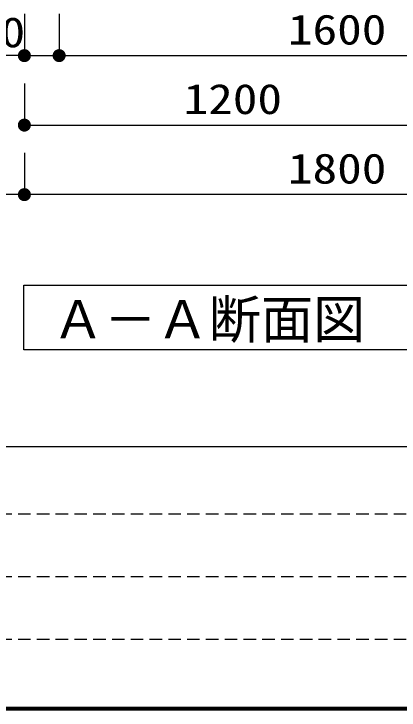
# Model space of a CAD drawing. Units: millimetres, scale not verified. Extents: x -8093 to 8093, y -5792 to 5792.
# Drawn here: x -6333 to -5226, y -5792 to -3789 of the extents above; entities that cross this region are included whole.
import ezdxf
from ezdxf.enums import TextEntityAlignment as Align

# ---------------------------------------------------------------- set-up
doc = ezdxf.new("R2010")
doc.units = ezdxf.units.MM
doc.header["$LTSCALE"] = 30
doc.linetypes.add('DASHED1', pattern=[1.8, 1.2, -0.6])
for name, color, linetype, lineweight in [('0-0_Axis_waku', 7, 'Continuous', 25), ('0-1_00クル-フ-0躯体', 3, 'Continuous', 25), ('0-4_00クル-フ-6寸法', 132, 'Continuous', 25)]:
    doc.layers.add(name, color=color, linetype=linetype, lineweight=lineweight)
doc.styles.add('ＭＳ ゴシック', font='')
doc.styles.get('ＭＳ ゴシック').set_extended_font_data('MS Gothic')

msp = doc.modelspace()

# ---------------------------------------------------------------- linework, layer by layer
at = {"layer": '0-0_Axis_waku'}
for p, q in [((-8085, -5034), (8085, -5034)), ((8089.2, -5788.2), (-8089.2, -5788.2)), ((8088.6, -5787.6), (-8088.6, -5787.6)), ((8088, -5787), (-8088, -5787)), ((8087.4, -5786.4), (-8087.4, -5786.4)), ((8086.8, -5785.8), (-8086.8, -5785.8)), ((8086.2, -5785.2), (-8086.2, -5785.2)), ((8085.6, -5784.6), (-8085.6, -5784.6)), ((-8085, -5784), (8085, -5784)), ((8093.4, -5792.4), (-8093.4, -5792.4)), ((8092.8, -5791.8), (-8092.8, -5791.8)), ((8092.2, -5791.2), (-8092.2, -5791.2)), ((8091.6, -5790.6), (-8091.6, -5790.6)), ((8091, -5790), (-8091, -5790)), ((8090.4, -5789.4), (-8090.4, -5789.4)), ((8089.8, -5788.8), (-8089.8, -5788.8))]:
    msp.add_line(p, q, dxfattribs=at)
at = {"layer": '0-0_Axis_waku', "linetype": 'DASHED1'}
for p, q in [((-75, -5229), (-8085, -5229)), ((-75, -5409), (-8085, -5409)), ((-75, -5589), (-8085, -5589))]:
    msp.add_line(p, q, dxfattribs=at)
at = {"layer": '0-1_00クル-フ-0躯体'}
msp.add_lwpolyline([(-4275.18, -4569.55), (-4275.18, -4755.86), (-6304.51, -4755.86), (-6304.51, -4569.55)], close=True, dxfattribs=at)
at = {"layer": '0-4_00クル-フ-6寸法', "color": 4}
for p, q in [((-6302.91, -3789.43), (-6302.91, -3909.43)), ((-6202.91, -3789.43), (-6202.91, -3909.43)), ((-6202.91, -3789.43), (-6202.91, -3909.43)), ((-6300.51, -3909.43), (-6479.74, -3909.43)), ((-6302.91, -3909.43), (-6202.91, -3909.43)), ((-6202.91, -3909.43), (-4602.91, -3909.43)), ((-6302.91, -3989.37), (-6302.91, -4109.37)), ((-6302.91, -4109.37), (-5102.91, -4109.37)), ((-6302.91, -4189.37), (-6302.91, -4309.37)), ((-6302.91, -4189.37), (-6302.91, -4309.37)), ((-6302.91, -4309.37), (-6362.91, -4309.37)), ((-4502.91, -4309.37), (-6302.91, -4309.37))]:
    msp.add_line(p, q, dxfattribs=at)
at = {"layer": '0-4_00クル-フ-6寸法'}
for points in [[(-6302.91, -3909.43), (-6321.51, -3907.08), (-6321.07, -3904.77)], [(-6302.91, -3909.43), (-6321.07, -3904.77), (-6320.34, -3902.53)], [(-6302.91, -3909.43), (-6320.34, -3902.53), (-6319.34, -3900.4)], [(-6302.91, -3909.43), (-6319.34, -3900.4), (-6318.08, -3898.41)], [(-6302.91, -3909.43), (-6318.08, -3898.41), (-6316.58, -3896.59)], [(-6302.91, -3909.43), (-6316.58, -3896.59), (-6314.86, -3894.98)], [(-6302.91, -3909.43), (-6314.86, -3894.98), (-6312.95, -3893.6)], [(-6302.91, -3909.43), (-6312.95, -3893.6), (-6310.89, -3892.46)], [(-6302.91, -3909.43), (-6310.89, -3892.46), (-6308.7, -3891.6)], [(-6302.91, -3909.43), (-6308.7, -3891.6), (-6306.42, -3891.01)], [(-6302.91, -3909.43), (-6306.42, -3891.01), (-6304.08, -3890.72)], [(-6302.91, -3909.43), (-6304.08, -3890.72), (-6301.73, -3890.72)], [(-6302.91, -3909.43), (-6301.73, -3890.72), (-6299.39, -3891.01)], [(-6302.91, -3909.43), (-6299.39, -3891.01), (-6297.11, -3891.6)], [(-6302.91, -3909.43), (-6297.11, -3891.6), (-6294.92, -3892.46)], [(-6302.91, -3909.43), (-6294.92, -3892.46), (-6292.86, -3893.6)], [(-6302.91, -3909.43), (-6292.86, -3893.6), (-6290.96, -3894.98)], [(-6302.91, -3909.43), (-6290.96, -3894.98), (-6289.24, -3896.59)], [(-6302.91, -3909.43), (-6289.24, -3896.59), (-6287.74, -3898.41)], [(-6302.91, -3909.43), (-6287.74, -3898.41), (-6286.48, -3900.4)], [(-6302.91, -3909.43), (-6286.48, -3900.4), (-6285.47, -3902.53)], [(-6302.91, -3909.43), (-6285.47, -3902.53), (-6284.75, -3904.77)], [(-6302.91, -3909.43), (-6284.75, -3904.77), (-6284.31, -3907.08)], [(-6202.91, -3909.43), (-6221.51, -3907.08), (-6221.07, -3904.77)], [(-6202.91, -3909.43), (-6221.51, -3907.08), (-6221.07, -3904.77)], [(-6202.91, -3909.43), (-6221.07, -3904.77), (-6220.34, -3902.53)], [(-6202.91, -3909.43), (-6221.07, -3904.77), (-6220.34, -3902.53)], [(-6202.91, -3909.43), (-6220.34, -3902.53), (-6219.34, -3900.4)], [(-6202.91, -3909.43), (-6220.34, -3902.53), (-6219.34, -3900.4)], [(-6202.91, -3909.43), (-6219.34, -3900.4), (-6218.08, -3898.41)], [(-6202.91, -3909.43), (-6219.34, -3900.4), (-6218.08, -3898.41)], [(-6202.91, -3909.43), (-6218.08, -3898.41), (-6216.58, -3896.59)], [(-6202.91, -3909.43), (-6218.08, -3898.41), (-6216.58, -3896.59)], [(-6202.91, -3909.43), (-6216.58, -3896.59), (-6214.86, -3894.98)], [(-6202.91, -3909.43), (-6216.58, -3896.59), (-6214.86, -3894.98)], [(-6202.91, -3909.43), (-6214.86, -3894.98), (-6212.95, -3893.6)], [(-6202.91, -3909.43), (-6214.86, -3894.98), (-6212.95, -3893.6)], [(-6202.91, -3909.43), (-6212.95, -3893.6), (-6210.89, -3892.46)], [(-6202.91, -3909.43), (-6212.95, -3893.6), (-6210.89, -3892.46)], [(-6202.91, -3909.43), (-6210.89, -3892.46), (-6208.7, -3891.6)], [(-6202.91, -3909.43), (-6210.89, -3892.46), (-6208.7, -3891.6)], [(-6202.91, -3909.43), (-6208.7, -3891.6), (-6206.42, -3891.01)], [(-6202.91, -3909.43), (-6208.7, -3891.6), (-6206.42, -3891.01)], [(-6202.91, -3909.43), (-6206.42, -3891.01), (-6204.08, -3890.72)], [(-6202.91, -3909.43), (-6206.42, -3891.01), (-6204.08, -3890.72)], [(-6202.91, -3909.43), (-6204.08, -3890.72), (-6201.73, -3890.72)], [(-6202.91, -3909.43), (-6204.08, -3890.72), (-6201.73, -3890.72)], [(-6202.91, -3909.43), (-6201.73, -3890.72), (-6199.39, -3891.01)], [(-6202.91, -3909.43), (-6201.73, -3890.72), (-6199.39, -3891.01)], [(-6202.91, -3909.43), (-6199.39, -3891.01), (-6197.11, -3891.6)], [(-6202.91, -3909.43), (-6199.39, -3891.01), (-6197.11, -3891.6)], [(-6202.91, -3909.43), (-6197.11, -3891.6), (-6194.92, -3892.46)], [(-6202.91, -3909.43), (-6197.11, -3891.6), (-6194.92, -3892.46)], [(-6202.91, -3909.43), (-6194.92, -3892.46), (-6192.86, -3893.6)], [(-6202.91, -3909.43), (-6194.92, -3892.46), (-6192.86, -3893.6)], [(-6202.91, -3909.43), (-6192.86, -3893.6), (-6190.96, -3894.98)], [(-6202.91, -3909.43), (-6192.86, -3893.6), (-6190.96, -3894.98)], [(-6202.91, -3909.43), (-6190.96, -3894.98), (-6189.24, -3896.59)], [(-6202.91, -3909.43), (-6190.96, -3894.98), (-6189.24, -3896.59)], [(-6202.91, -3909.43), (-6189.24, -3896.59), (-6187.74, -3898.41)], [(-6202.91, -3909.43), (-6189.24, -3896.59), (-6187.74, -3898.41)], [(-6202.91, -3909.43), (-6187.74, -3898.41), (-6186.48, -3900.4)], [(-6202.91, -3909.43), (-6187.74, -3898.41), (-6186.48, -3900.4)], [(-6202.91, -3909.43), (-6186.48, -3900.4), (-6185.47, -3902.53)], [(-6202.91, -3909.43), (-6186.48, -3900.4), (-6185.47, -3902.53)], [(-6202.91, -3909.43), (-6185.47, -3902.53), (-6184.75, -3904.77)], [(-6202.91, -3909.43), (-6185.47, -3902.53), (-6184.75, -3904.77)], [(-6202.91, -3909.43), (-6184.75, -3904.77), (-6184.31, -3907.08)], [(-6202.91, -3909.43), (-6184.75, -3904.77), (-6184.31, -3907.08)], [(-6302.91, -3909.43), (-6321.66, -3909.43), (-6321.51, -3907.08)], [(-6302.91, -3909.43), (-6321.51, -3911.78), (-6321.66, -3909.43)], [(-6302.91, -3909.43), (-6321.07, -3914.09), (-6321.51, -3911.78)], [(-6302.91, -3909.43), (-6320.34, -3916.33), (-6321.07, -3914.09)], [(-6302.91, -3909.43), (-6319.34, -3918.46), (-6320.34, -3916.33)], [(-6302.91, -3909.43), (-6318.08, -3920.45), (-6319.34, -3918.46)], [(-6302.91, -3909.43), (-6316.58, -3922.26), (-6318.08, -3920.45)], [(-6302.91, -3909.43), (-6314.86, -3923.88), (-6316.58, -3922.26)], [(-6302.91, -3909.43), (-6312.95, -3925.26), (-6314.86, -3923.88)], [(-6302.91, -3909.43), (-6310.89, -3926.39), (-6312.95, -3925.26)], [(-6302.91, -3909.43), (-6308.7, -3927.26), (-6310.89, -3926.39)], [(-6302.91, -3909.43), (-6306.42, -3927.85), (-6308.7, -3927.26)], [(-6302.91, -3909.43), (-6304.08, -3928.14), (-6306.42, -3927.85)], [(-6302.91, -3909.43), (-6301.73, -3928.14), (-6304.08, -3928.14)], [(-6302.91, -3909.43), (-6284.31, -3907.08), (-6284.16, -3909.43)], [(-6302.91, -3909.43), (-6299.39, -3927.85), (-6301.73, -3928.14)], [(-6302.91, -3909.43), (-6297.11, -3927.26), (-6299.39, -3927.85)], [(-6302.91, -3909.43), (-6294.92, -3926.39), (-6297.11, -3927.26)], [(-6302.91, -3909.43), (-6292.86, -3925.26), (-6294.92, -3926.39)], [(-6302.91, -3909.43), (-6290.96, -3923.88), (-6292.86, -3925.26)], [(-6302.91, -3909.43), (-6289.24, -3922.26), (-6290.96, -3923.88)], [(-6302.91, -3909.43), (-6287.74, -3920.45), (-6289.24, -3922.26)], [(-6302.91, -3909.43), (-6286.48, -3918.46), (-6287.74, -3920.45)], [(-6302.91, -3909.43), (-6285.47, -3916.33), (-6286.48, -3918.46)], [(-6302.91, -3909.43), (-6284.75, -3914.09), (-6285.47, -3916.33)], [(-6302.91, -3909.43), (-6284.31, -3911.78), (-6284.75, -3914.09)], [(-6302.91, -3909.43), (-6284.16, -3909.43), (-6284.31, -3911.78)], [(-6202.91, -3909.43), (-6221.66, -3909.43), (-6221.51, -3907.08)], [(-6202.91, -3909.43), (-6221.66, -3909.43), (-6221.51, -3907.08)], [(-6202.91, -3909.43), (-6221.51, -3911.78), (-6221.66, -3909.43)], [(-6202.91, -3909.43), (-6221.51, -3911.78), (-6221.66, -3909.43)], [(-6202.91, -3909.43), (-6221.07, -3914.09), (-6221.51, -3911.78)], [(-6202.91, -3909.43), (-6221.07, -3914.09), (-6221.51, -3911.78)], [(-6202.91, -3909.43), (-6220.34, -3916.33), (-6221.07, -3914.09)], [(-6202.91, -3909.43), (-6220.34, -3916.33), (-6221.07, -3914.09)], [(-6202.91, -3909.43), (-6219.34, -3918.46), (-6220.34, -3916.33)], [(-6202.91, -3909.43), (-6219.34, -3918.46), (-6220.34, -3916.33)], [(-6202.91, -3909.43), (-6218.08, -3920.45), (-6219.34, -3918.46)], [(-6202.91, -3909.43), (-6218.08, -3920.45), (-6219.34, -3918.46)], [(-6202.91, -3909.43), (-6216.58, -3922.26), (-6218.08, -3920.45)], [(-6202.91, -3909.43), (-6216.58, -3922.26), (-6218.08, -3920.45)], [(-6202.91, -3909.43), (-6214.86, -3923.88), (-6216.58, -3922.26)], [(-6202.91, -3909.43), (-6214.86, -3923.88), (-6216.58, -3922.26)], [(-6202.91, -3909.43), (-6212.95, -3925.26), (-6214.86, -3923.88)], [(-6202.91, -3909.43), (-6212.95, -3925.26), (-6214.86, -3923.88)], [(-6202.91, -3909.43), (-6210.89, -3926.39), (-6212.95, -3925.26)], [(-6202.91, -3909.43), (-6210.89, -3926.39), (-6212.95, -3925.26)], [(-6202.91, -3909.43), (-6208.7, -3927.26), (-6210.89, -3926.39)], [(-6202.91, -3909.43), (-6208.7, -3927.26), (-6210.89, -3926.39)], [(-6202.91, -3909.43), (-6206.42, -3927.85), (-6208.7, -3927.26)], [(-6202.91, -3909.43), (-6206.42, -3927.85), (-6208.7, -3927.26)], [(-6202.91, -3909.43), (-6204.08, -3928.14), (-6206.42, -3927.85)], [(-6202.91, -3909.43), (-6204.08, -3928.14), (-6206.42, -3927.85)], [(-6202.91, -3909.43), (-6201.73, -3928.14), (-6204.08, -3928.14)], [(-6202.91, -3909.43), (-6201.73, -3928.14), (-6204.08, -3928.14)], [(-6202.91, -3909.43), (-6184.31, -3907.08), (-6184.16, -3909.43)], [(-6202.91, -3909.43), (-6184.31, -3907.08), (-6184.16, -3909.43)], [(-6202.91, -3909.43), (-6199.39, -3927.85), (-6201.73, -3928.14)], [(-6202.91, -3909.43), (-6197.11, -3927.26), (-6199.39, -3927.85)], [(-6202.91, -3909.43), (-6194.92, -3926.39), (-6197.11, -3927.26)], [(-6202.91, -3909.43), (-6192.86, -3925.26), (-6194.92, -3926.39)], [(-6202.91, -3909.43), (-6190.96, -3923.88), (-6192.86, -3925.26)], [(-6202.91, -3909.43), (-6189.24, -3922.26), (-6190.96, -3923.88)], [(-6202.91, -3909.43), (-6187.74, -3920.45), (-6189.24, -3922.26)], [(-6202.91, -3909.43), (-6186.48, -3918.46), (-6187.74, -3920.45)], [(-6202.91, -3909.43), (-6185.47, -3916.33), (-6186.48, -3918.46)], [(-6202.91, -3909.43), (-6184.75, -3914.09), (-6185.47, -3916.33)], [(-6202.91, -3909.43), (-6184.31, -3911.78), (-6184.75, -3914.09)], [(-6202.91, -3909.43), (-6184.16, -3909.43), (-6184.31, -3911.78)], [(-6202.91, -3909.43), (-6199.39, -3927.85), (-6201.73, -3928.14)], [(-6202.91, -3909.43), (-6197.11, -3927.26), (-6199.39, -3927.85)], [(-6202.91, -3909.43), (-6194.92, -3926.39), (-6197.11, -3927.26)], [(-6202.91, -3909.43), (-6192.86, -3925.26), (-6194.92, -3926.39)], [(-6202.91, -3909.43), (-6190.96, -3923.88), (-6192.86, -3925.26)], [(-6202.91, -3909.43), (-6189.24, -3922.26), (-6190.96, -3923.88)], [(-6202.91, -3909.43), (-6187.74, -3920.45), (-6189.24, -3922.26)], [(-6202.91, -3909.43), (-6186.48, -3918.46), (-6187.74, -3920.45)], [(-6202.91, -3909.43), (-6185.47, -3916.33), (-6186.48, -3918.46)], [(-6202.91, -3909.43), (-6184.75, -3914.09), (-6185.47, -3916.33)], [(-6202.91, -3909.43), (-6184.31, -3911.78), (-6184.75, -3914.09)], [(-6202.91, -3909.43), (-6184.16, -3909.43), (-6184.31, -3911.78)], [(-6302.91, -4109.37), (-6321.51, -4107.02), (-6321.07, -4104.71)], [(-6302.91, -4109.37), (-6321.07, -4104.71), (-6320.34, -4102.47)], [(-6302.91, -4109.37), (-6320.34, -4102.47), (-6319.34, -4100.34)], [(-6302.91, -4109.37), (-6319.34, -4100.34), (-6318.08, -4098.35)], [(-6302.91, -4109.37), (-6318.08, -4098.35), (-6316.58, -4096.53)], [(-6302.91, -4109.37), (-6316.58, -4096.53), (-6314.86, -4094.92)], [(-6302.91, -4109.37), (-6314.86, -4094.92), (-6312.95, -4093.54)], [(-6302.91, -4109.37), (-6312.95, -4093.54), (-6310.89, -4092.4)], [(-6302.91, -4109.37), (-6310.89, -4092.4), (-6308.7, -4091.54)], [(-6302.91, -4109.37), (-6308.7, -4091.54), (-6306.42, -4090.95)], [(-6302.91, -4109.37), (-6306.42, -4090.95), (-6304.08, -4090.66)], [(-6302.91, -4109.37), (-6304.08, -4090.66), (-6301.73, -4090.66)], [(-6302.91, -4109.37), (-6301.73, -4090.66), (-6299.39, -4090.95)], [(-6302.91, -4109.37), (-6299.39, -4090.95), (-6297.11, -4091.54)], [(-6302.91, -4109.37), (-6297.11, -4091.54), (-6294.92, -4092.4)], [(-6302.91, -4109.37), (-6294.92, -4092.4), (-6292.86, -4093.54)], [(-6302.91, -4109.37), (-6292.86, -4093.54), (-6290.96, -4094.92)], [(-6302.91, -4109.37), (-6290.96, -4094.92), (-6289.24, -4096.53)], [(-6302.91, -4109.37), (-6289.24, -4096.53), (-6287.74, -4098.35)], [(-6302.91, -4109.37), (-6287.74, -4098.35), (-6286.48, -4100.34)], [(-6302.91, -4109.37), (-6286.48, -4100.34), (-6285.47, -4102.47)], [(-6302.91, -4109.37), (-6285.47, -4102.47), (-6284.75, -4104.71)], [(-6302.91, -4109.37), (-6284.75, -4104.71), (-6284.31, -4107.02)], [(-6302.91, -4109.37), (-6321.66, -4109.37), (-6321.51, -4107.02)], [(-6302.91, -4109.37), (-6321.51, -4111.72), (-6321.66, -4109.37)], [(-6302.91, -4109.37), (-6321.07, -4114.03), (-6321.51, -4111.72)], [(-6302.91, -4109.37), (-6320.34, -4116.27), (-6321.07, -4114.03)], [(-6302.91, -4109.37), (-6319.34, -4118.4), (-6320.34, -4116.27)], [(-6302.91, -4109.37), (-6318.08, -4120.39), (-6319.34, -4118.4)], [(-6302.91, -4109.37), (-6316.58, -4122.2), (-6318.08, -4120.39)], [(-6302.91, -4109.37), (-6314.86, -4123.82), (-6316.58, -4122.2)], [(-6302.91, -4109.37), (-6312.95, -4125.2), (-6314.86, -4123.82)], [(-6302.91, -4109.37), (-6310.89, -4126.33), (-6312.95, -4125.2)], [(-6302.91, -4109.37), (-6308.7, -4127.2), (-6310.89, -4126.33)], [(-6302.91, -4109.37), (-6306.42, -4127.79), (-6308.7, -4127.2)], [(-6302.91, -4109.37), (-6304.08, -4128.08), (-6306.42, -4127.79)], [(-6302.91, -4109.37), (-6301.73, -4128.08), (-6304.08, -4128.08)], [(-6302.91, -4109.37), (-6284.31, -4107.02), (-6284.16, -4109.37)], [(-6302.91, -4109.37), (-6299.39, -4127.79), (-6301.73, -4128.08)], [(-6302.91, -4109.37), (-6297.11, -4127.2), (-6299.39, -4127.79)], [(-6302.91, -4109.37), (-6294.92, -4126.33), (-6297.11, -4127.2)], [(-6302.91, -4109.37), (-6292.86, -4125.2), (-6294.92, -4126.33)], [(-6302.91, -4109.37), (-6290.96, -4123.82), (-6292.86, -4125.2)], [(-6302.91, -4109.37), (-6289.24, -4122.2), (-6290.96, -4123.82)], [(-6302.91, -4109.37), (-6287.74, -4120.39), (-6289.24, -4122.2)], [(-6302.91, -4109.37), (-6286.48, -4118.4), (-6287.74, -4120.39)], [(-6302.91, -4109.37), (-6285.47, -4116.27), (-6286.48, -4118.4)], [(-6302.91, -4109.37), (-6284.75, -4114.03), (-6285.47, -4116.27)], [(-6302.91, -4109.37), (-6284.31, -4111.72), (-6284.75, -4114.03)], [(-6302.91, -4109.37), (-6284.16, -4109.37), (-6284.31, -4111.72)], [(-6302.91, -4309.37), (-6321.51, -4307.02), (-6321.07, -4304.71)], [(-6302.91, -4309.37), (-6321.51, -4307.02), (-6321.07, -4304.71)], [(-6302.91, -4309.37), (-6321.07, -4304.71), (-6320.34, -4302.47)], [(-6302.91, -4309.37), (-6321.07, -4304.71), (-6320.34, -4302.47)], [(-6302.91, -4309.37), (-6320.34, -4302.47), (-6319.34, -4300.34)], [(-6302.91, -4309.37), (-6320.34, -4302.47), (-6319.34, -4300.34)], [(-6302.91, -4309.37), (-6319.34, -4300.34), (-6318.08, -4298.35)], [(-6302.91, -4309.37), (-6319.34, -4300.34), (-6318.08, -4298.35)], [(-6302.91, -4309.37), (-6318.08, -4298.35), (-6316.58, -4296.53)], [(-6302.91, -4309.37), (-6318.08, -4298.35), (-6316.58, -4296.53)], [(-6302.91, -4309.37), (-6316.58, -4296.53), (-6314.86, -4294.92)], [(-6302.91, -4309.37), (-6316.58, -4296.53), (-6314.86, -4294.92)], [(-6302.91, -4309.37), (-6314.86, -4294.92), (-6312.95, -4293.54)], [(-6302.91, -4309.37), (-6314.86, -4294.92), (-6312.95, -4293.54)], [(-6302.91, -4309.37), (-6312.95, -4293.54), (-6310.89, -4292.4)], [(-6302.91, -4309.37), (-6312.95, -4293.54), (-6310.89, -4292.4)], [(-6302.91, -4309.37), (-6310.89, -4292.4), (-6308.7, -4291.54)], [(-6302.91, -4309.37), (-6310.89, -4292.4), (-6308.7, -4291.54)], [(-6302.91, -4309.37), (-6308.7, -4291.54), (-6306.42, -4290.95)], [(-6302.91, -4309.37), (-6308.7, -4291.54), (-6306.42, -4290.95)], [(-6302.91, -4309.37), (-6306.42, -4290.95), (-6304.08, -4290.66)], [(-6302.91, -4309.37), (-6306.42, -4290.95), (-6304.08, -4290.66)], [(-6302.91, -4309.37), (-6304.08, -4290.66), (-6301.73, -4290.66)], [(-6302.91, -4309.37), (-6304.08, -4290.66), (-6301.73, -4290.66)], [(-6302.91, -4309.37), (-6301.73, -4290.66), (-6299.39, -4290.95)], [(-6302.91, -4309.37), (-6301.73, -4290.66), (-6299.39, -4290.95)], [(-6302.91, -4309.37), (-6299.39, -4290.95), (-6297.11, -4291.54)], [(-6302.91, -4309.37), (-6299.39, -4290.95), (-6297.11, -4291.54)], [(-6302.91, -4309.37), (-6297.11, -4291.54), (-6294.92, -4292.4)], [(-6302.91, -4309.37), (-6297.11, -4291.54), (-6294.92, -4292.4)], [(-6302.91, -4309.37), (-6294.92, -4292.4), (-6292.86, -4293.54)], [(-6302.91, -4309.37), (-6294.92, -4292.4), (-6292.86, -4293.54)], [(-6302.91, -4309.37), (-6292.86, -4293.54), (-6290.96, -4294.92)], [(-6302.91, -4309.37), (-6292.86, -4293.54), (-6290.96, -4294.92)], [(-6302.91, -4309.37), (-6290.96, -4294.92), (-6289.24, -4296.53)], [(-6302.91, -4309.37), (-6290.96, -4294.92), (-6289.24, -4296.53)], [(-6302.91, -4309.37), (-6289.24, -4296.53), (-6287.74, -4298.35)], [(-6302.91, -4309.37), (-6289.24, -4296.53), (-6287.74, -4298.35)], [(-6302.91, -4309.37), (-6287.74, -4298.35), (-6286.48, -4300.34)], [(-6302.91, -4309.37), (-6287.74, -4298.35), (-6286.48, -4300.34)], [(-6302.91, -4309.37), (-6286.48, -4300.34), (-6285.47, -4302.47)], [(-6302.91, -4309.37), (-6286.48, -4300.34), (-6285.47, -4302.47)], [(-6302.91, -4309.37), (-6285.47, -4302.47), (-6284.75, -4304.71)], [(-6302.91, -4309.37), (-6285.47, -4302.47), (-6284.75, -4304.71)], [(-6302.91, -4309.37), (-6284.75, -4304.71), (-6284.31, -4307.02)], [(-6302.91, -4309.37), (-6284.75, -4304.71), (-6284.31, -4307.02)], [(-6302.91, -4309.37), (-6321.66, -4309.37), (-6321.51, -4307.02)], [(-6302.91, -4309.37), (-6321.66, -4309.37), (-6321.51, -4307.02)], [(-6302.91, -4309.37), (-6321.51, -4311.72), (-6321.66, -4309.37)], [(-6302.91, -4309.37), (-6321.51, -4311.72), (-6321.66, -4309.37)], [(-6302.91, -4309.37), (-6321.07, -4314.03), (-6321.51, -4311.72)], [(-6302.91, -4309.37), (-6321.07, -4314.03), (-6321.51, -4311.72)], [(-6302.91, -4309.37), (-6320.34, -4316.27), (-6321.07, -4314.03)], [(-6302.91, -4309.37), (-6320.34, -4316.27), (-6321.07, -4314.03)], [(-6302.91, -4309.37), (-6319.34, -4318.4), (-6320.34, -4316.27)], [(-6302.91, -4309.37), (-6319.34, -4318.4), (-6320.34, -4316.27)], [(-6302.91, -4309.37), (-6318.08, -4320.39), (-6319.34, -4318.4)], [(-6302.91, -4309.37), (-6318.08, -4320.39), (-6319.34, -4318.4)], [(-6302.91, -4309.37), (-6316.58, -4322.2), (-6318.08, -4320.39)], [(-6302.91, -4309.37), (-6316.58, -4322.2), (-6318.08, -4320.39)], [(-6302.91, -4309.37), (-6314.86, -4323.82), (-6316.58, -4322.2)], [(-6302.91, -4309.37), (-6314.86, -4323.82), (-6316.58, -4322.2)], [(-6302.91, -4309.37), (-6312.95, -4325.2), (-6314.86, -4323.82)], [(-6302.91, -4309.37), (-6312.95, -4325.2), (-6314.86, -4323.82)], [(-6302.91, -4309.37), (-6310.89, -4326.33), (-6312.95, -4325.2)], [(-6302.91, -4309.37), (-6310.89, -4326.33), (-6312.95, -4325.2)], [(-6302.91, -4309.37), (-6308.7, -4327.2), (-6310.89, -4326.33)], [(-6302.91, -4309.37), (-6308.7, -4327.2), (-6310.89, -4326.33)], [(-6302.91, -4309.37), (-6306.42, -4327.79), (-6308.7, -4327.2)], [(-6302.91, -4309.37), (-6306.42, -4327.79), (-6308.7, -4327.2)], [(-6302.91, -4309.37), (-6304.08, -4328.08), (-6306.42, -4327.79)], [(-6302.91, -4309.37), (-6304.08, -4328.08), (-6306.42, -4327.79)], [(-6302.91, -4309.37), (-6301.73, -4328.08), (-6304.08, -4328.08)], [(-6302.91, -4309.37), (-6301.73, -4328.08), (-6304.08, -4328.08)], [(-6302.91, -4309.37), (-6284.31, -4307.02), (-6284.16, -4309.37)], [(-6302.91, -4309.37), (-6284.31, -4307.02), (-6284.16, -4309.37)], [(-6302.91, -4309.37), (-6299.39, -4327.79), (-6301.73, -4328.08)], [(-6302.91, -4309.37), (-6297.11, -4327.2), (-6299.39, -4327.79)], [(-6302.91, -4309.37), (-6294.92, -4326.33), (-6297.11, -4327.2)], [(-6302.91, -4309.37), (-6292.86, -4325.2), (-6294.92, -4326.33)], [(-6302.91, -4309.37), (-6290.96, -4323.82), (-6292.86, -4325.2)], [(-6302.91, -4309.37), (-6289.24, -4322.2), (-6290.96, -4323.82)], [(-6302.91, -4309.37), (-6287.74, -4320.39), (-6289.24, -4322.2)], [(-6302.91, -4309.37), (-6286.48, -4318.4), (-6287.74, -4320.39)], [(-6302.91, -4309.37), (-6285.47, -4316.27), (-6286.48, -4318.4)], [(-6302.91, -4309.37), (-6284.75, -4314.03), (-6285.47, -4316.27)], [(-6302.91, -4309.37), (-6284.31, -4311.72), (-6284.75, -4314.03)], [(-6302.91, -4309.37), (-6284.16, -4309.37), (-6284.31, -4311.72)], [(-6302.91, -4309.37), (-6299.39, -4327.79), (-6301.73, -4328.08)], [(-6302.91, -4309.37), (-6297.11, -4327.2), (-6299.39, -4327.79)], [(-6302.91, -4309.37), (-6294.92, -4326.33), (-6297.11, -4327.2)], [(-6302.91, -4309.37), (-6292.86, -4325.2), (-6294.92, -4326.33)], [(-6302.91, -4309.37), (-6290.96, -4323.82), (-6292.86, -4325.2)], [(-6302.91, -4309.37), (-6289.24, -4322.2), (-6290.96, -4323.82)], [(-6302.91, -4309.37), (-6287.74, -4320.39), (-6289.24, -4322.2)], [(-6302.91, -4309.37), (-6286.48, -4318.4), (-6287.74, -4320.39)], [(-6302.91, -4309.37), (-6285.47, -4316.27), (-6286.48, -4318.4)], [(-6302.91, -4309.37), (-6284.75, -4314.03), (-6285.47, -4316.27)], [(-6302.91, -4309.37), (-6284.31, -4311.72), (-6284.75, -4314.03)], [(-6302.91, -4309.37), (-6284.16, -4309.37), (-6284.31, -4311.72)]]:
    msp.add_solid(points, dxfattribs=at)

# ---------------------------------------------------------------- texts
at = {"layer": '0-1_00クル-フ-0躯体', "color": 4, "style": 'ＭＳ ゴシック'}
msp.add_text('Ａ－Ａ断面図', height=110, dxfattribs=at).set_placement((-6223.27, -4755.83), align=Align.BOTTOM_LEFT)
at = {"layer": '0-4_00クル-フ-6寸法', "color": 3, "style": 'ＭＳ ゴシック', "width": 1.2}
for s, p in [('100', (-6512.71, -3911.36)), ('1600', (-5545.19, -3903.58)), ('1200', (-5845.19, -4103.52)), ('1800', (-5545.19, -4303.52))]:
    msp.add_text(s, height=86.66, dxfattribs=at).set_placement(p, align=Align.BOTTOM_LEFT)

doc.saveas('drawing.dxf')
